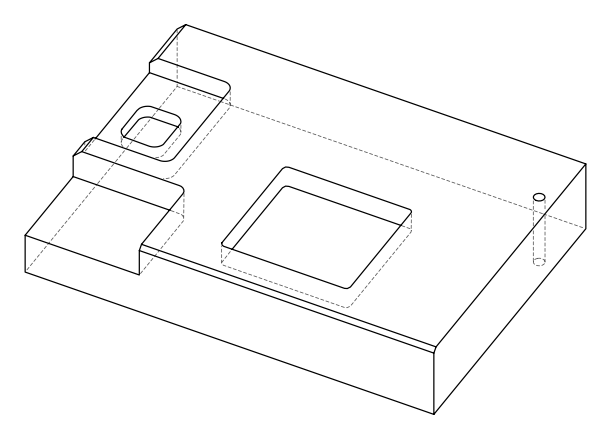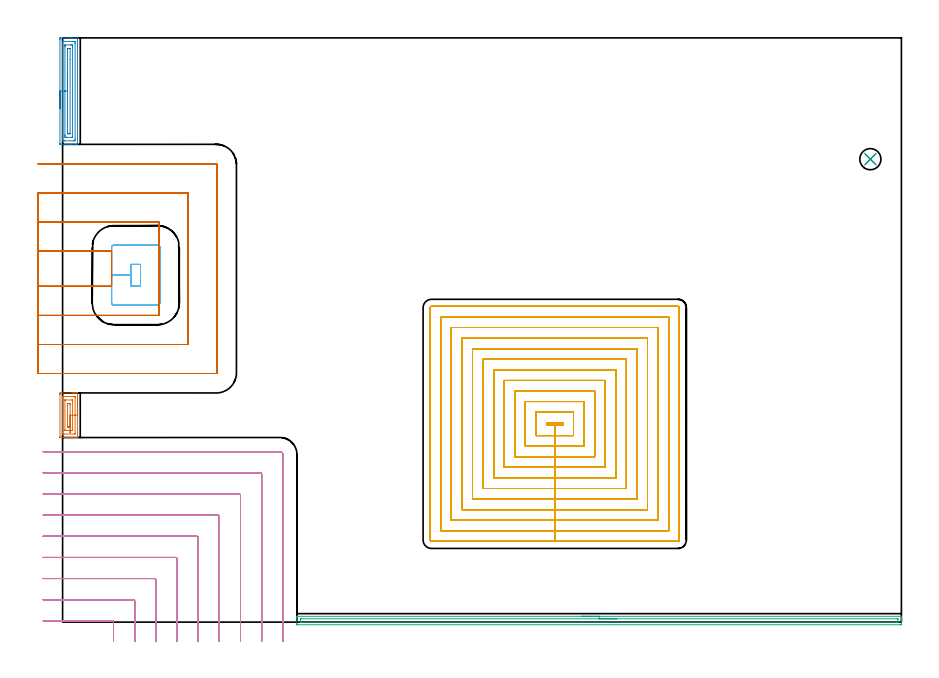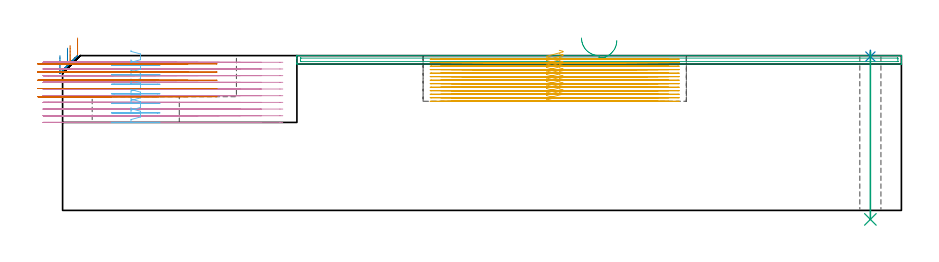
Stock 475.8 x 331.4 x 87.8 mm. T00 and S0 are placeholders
(PLAN: 9 operations, 5 tool changes, 146.6 min)
(1 AREA_MILL | FG_CHAMFER_SURFACE | UGT0205_001 | 1.03 min | 1855 mm3)
(2 AREA_MILL_1 | FG_CHAMFER_SURFACE_1 | UGT0205_001 | 2.15 min | 3312 mm3)
(3 AREA_MILL_2 | FG_CHAMFER_SURFACE_2 | UGT0205_001 | 5.66 min | 3984 mm3)
(4 MILL_CORNER_NOTCH_RECTANGULAR | CORNER_NOTCH_RECTANGULAR | NXT0201_012 | Follow Part, ap 4, ae 75% | 29.11 min | 526316 mm3)
(5 MILL_RECTANGULAR_POCKET | POCKET_RECTANGULAR_STRAIGHT | NXT0201_009 | Follow Part, ap 2, ae 75% | 91.78 min | 545994 mm3)
(6 MILL_RECTANGULAR_POCKET_1 | POCKET_RECTANGULAR_STRAIGHT_1 | UGT0201_105 | Follow Part, ap 5.5, ae 75% | 3.27 min | 100232 mm3)
(7 MILL_SLOT | SLOT_PARTIAL_RECTANGULAR | UGT0201_105 | Follow Part, ap 5.5, ae 75% | 13.22 min | 260480 mm3)
(8 SPOT_DRILL | STEP1HOLE | NXT0321_9005460120000 | 0.03 min | 18 mm3)
(9 DRILL_THROUGH_HOLE_INTO_CENTER | STEP1HOLE | UGT0301_515 | 0.38 min | 9861 mm3)
(TOOL UGT0205_001 | Chamfer Mill 20 x 3 x 45 deg. | D20 FL50 Z2)
(TOOL NXT0201_012 | ENDMILL 16mm [2P460-1600-NA 1630] | D16 FL38 Z6)
(TOOL NXT0201_009 | ENDMILL 8mm [2P460-0800-NA 1630] | D8 FL26 Z6)
(TOOL UGT0201_105 | End Mill 22 mm | D22 FL25 Z2)
(TOOL NXT0321_9005460120000 | NC Spot Drill, 142deg, 12mm, Carbide, Uncoated | D12 PA142 FL30 Z2)
(TOOL UGT0301_515 | Carbide Drill 12.0 mm | D12 PA118 FL101 Z2)
(OP 1 AREA_MILL)
G17 G21 G94 G90
T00 M6
G54
G17 G0 G90 X8.5 Y127.35 S1061 M3
G43 Z97.8 H0
G94 G1 Y127.312 Z96.928 F250.
Y127.198 Z96.063
Y127.009 Z95.212
Y126.747 Z94.38
Y126.413 Z93.574
Y126.01 Z92.8
Y125.542 Z92.064
Y125.01 Z91.372
Y124.421 Z90.729
Y123.778 Z90.139
Y123.086 Z89.608
Y122.35 Z89.14
Y121.576 Z88.737
Y120.77 Z88.403
Y119.938 Z88.141
Y119.086 Z87.952
Y118.222 Z87.838
Y117.35 Z87.8
Y104.853
X8.505 Y104.71 Z87.795
X8.463 Y104.707 Z87.754
X8.108 Y104.7 Z87.407
X7.683 Z86.982
X7.056 Z86.351
X5.853 Z85.15
X5.278 Z84.572
X-1.233 Y104.701 Z78.064
X-1.492 Y104.71 Z77.806
X-1.499 Y104.968 Z77.799
Y104.993
X-1.5 Y129.062 Z77.8
X-1.499 Y129.396 Z77.801
X-1.494 Y129.948 Z77.804
X-1.492 Y129.992 Z77.806
X-0.944 Y130. Z78.353
X5.278 Z84.572
X5.853 Z85.15
X6.167 Z85.463
X6.742 Z86.038
X7.056 Z86.351
X7.683 Z86.982
X8.108 Z87.407
X8.462 Y129.993 Z87.754
X8.497 Y129.99 Z87.788
X8.5 Y129.842 Z87.8
Y117.35
X7.086 Z86.386
X7.085 Y107.088 Z86.385
X7.084 Y107.06 Z86.384
X7.056 Y106.71 Z86.356
X6.552 Y106.701 Z85.852
X0.833 Y106.7 Z80.133
X0.33 Y106.701 Z79.63
X-0.056 Y106.71 Z79.244
X-0.084 Y107.088 Z79.216
X-0.085 Y107.118 Z79.215
Y127.612
X-0.084 Y127.641 Z79.216
X-0.056 Y127.99 Z79.244
X0.448 Y127.999 Z79.748
X6.167 Y128. Z85.467
X6.67 Y127.999 Z85.97
X7.056 Y127.99 Z86.356
X7.084 Y127.612 Z86.384
X7.085 Y127.582 Z86.385
X7.086 Y117.35 Z86.386
X5.671 Z84.971
Y108.873
X5.669 Y108.774 Z84.969
X5.667 Y108.726 Z84.967
X5.665 Y108.71 Z84.965
X5.622 Y108.707 Z84.922
X5.449 Y108.701 Z84.749
X1.722 Y108.7 Z81.022
X1.55 Y108.702 Z80.85
X1.435 Y108.705 Z80.735
X1.346 Y108.71 Z80.646
X1.335 Y108.724 Z80.635
X1.333 Y108.742 Z80.633
X1.331 Y108.873 Z80.631
X1.329 Y109.268 Z80.629
Y125.827
X1.33 Y125.926 Z80.63
X1.333 Y125.974 Z80.633
X1.335 Y125.99 Z80.635
X1.378 Y125.993 Z80.678
X1.551 Y125.999 Z80.851
X5.278 Z84.578
X5.45 Y125.998 Z84.75
X5.565 Y125.994 Z84.865
X5.654 Y125.99 Z84.954
X5.665 Y125.976 Z84.965
X5.667 Y125.958 Z84.967
X5.669 Y125.827 Z84.969
X5.671 Y125.432 Z84.971
Y117.35
X4.257 Z83.557
Y111.55
X4.255 Y110.792 Z83.555
X4.253 Y110.74 Z83.553
X4.251 Y110.718 Z83.551
X4.239 Y110.71 Z83.539
X4.135 Y110.706 Z83.435
X3.923 Y110.702 Z83.223
X3.5 Y110.7 Z82.8
X3.458 Z82.758
X3.06 Y110.702 Z82.36
X2.862 Y110.705 Z82.162
X2.763 Y110.71 Z82.063
X2.749 Y110.714 Z82.049
X2.747 Y110.729 Z82.047
X2.745 Y110.766 Z82.045
X2.743 Y111.418 Z82.043
Y111.55
Y123.15
X2.745 Y123.908 Z82.045
X2.747 Y123.96 Z82.047
X2.749 Y123.982 Z82.049
X2.761 Y123.99 Z82.061
X2.865 Y123.994 Z82.165
X3.077 Y123.998 Z82.377
X3.5 Y124. Z82.8
X3.542 Z82.842
X3.94 Y123.998 Z83.24
X4.138 Y123.995 Z83.438
X4.237 Y123.99 Z83.537
X4.251 Y123.986 Z83.551
X4.253 Y123.971 Z83.553
X4.255 Y123.934 Z83.555
X4.257 Y123.282 Z83.557
Y123.15
Y117.35
Y116.478 Z83.595
Y115.614 Z83.709
Y114.762 Z83.898
Y113.93 Z84.16
Y113.124 Z84.494
Y112.35 Z84.897
Y111.614 Z85.366
Y110.922 Z85.897
Y110.279 Z86.486
Y109.69 Z87.129
Y109.158 Z87.822
Y108.69 Z88.557
Y108.287 Z89.331
Y107.953 Z90.137
Y107.691 Z90.969
Y107.502 Z91.821
Y107.388 Z92.686
Y107.35 Z93.557
G0 Z97.8
M5
M2
(OP 2 AREA_MILL_1)
G17 G21 G94 G90
T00 M6
G54
G17 G0 G90 X-1.5 Y291.2 S1061 M3
G43 Z97.8 H0
Z87.8
G94 G1 Y291.238 Z86.928 F250.
Y291.352 Z86.064
Y291.541 Z85.212
Y291.803 Z84.38
Y292.137 Z83.574
Y292.54 Z82.8
Y293.008 Z82.064
Y293.54 Z81.372
Y294.129 Z80.729
Y294.772 Z80.14
Y295.464 Z79.608
Y296.2 Z79.14
Y296.974 Z78.737
Y297.78 Z78.403
Y298.612 Z78.141
Y299.464 Z77.952
Y300.328 Z77.838
Y301.2 Z77.8
Y330.551
X-1.498 Y330.884 Z77.802
X-1.491 Y331.393 Z77.805
X-1.46 Y331.398 Z77.836
X-0.056 Y331.4 Z79.24
X3.5 Z82.794
X4.242 Z83.54
X4.389 Z83.687
X8.317 Z87.615
X8.483 Y331.394 Z87.777
X8.496 Y331.391 Z87.79
X8.5 Y331.327 Z87.8
Y271.073
X8.496 Y271.009 Z87.79
X8.483 Y271.006 Z87.777
X8.317 Y271. Z87.615
X4.242 Z83.54
X3.5 Z82.794
X-1.183 Z78.113
X-1.317 Y271.001 Z77.979
X-1.491 Y271.01 Z77.805
X-1.499 Y271.183 Z77.799
X-1.5 Y271.516 Z77.8
Y301.2
X-0.086 Z79.214
Y328.225
X-0.084 Y329.112 Z79.216
X-0.083 Y329.139 Z79.217
X-0.056 Y329.39 Z79.244
X0.545 Y329.399 Z79.845
X5.877 Y329.4 Z85.177
X6.167 Y329.399 Z85.467
X6.769 Y329.397 Z86.069
X7.056 Y329.39 Z86.356
X7.083 Y329.112 Z86.383
X7.084 Y329.083 Z86.384
X7.086 Y328.225 Z86.386
Y274.174
X7.084 Y273.288 Z86.384
X7.083 Y273.261 Z86.383
X7.056 Y273.01 Z86.356
X6.454 Y273.001 Z85.754
X1.123 Y273. Z80.423
X0.833 Z80.133
X0.231 Y273.003 Z79.531
X-0.056 Y273.01 Z79.244
X-0.083 Y273.288 Z79.217
X-0.084 Y273.317 Z79.216
X-0.086 Y274.174 Z79.214
Y301.2
X1.328 Z80.628
X1.329 Y326.453 Z80.629
X1.33 Y326.844 Z80.63
X1.334 Y327.339 Z80.634
X1.335 Y327.379 Z80.635
X1.479 Y327.39 Z80.779
X1.601 Y327.398 Z80.901
X1.662 Y327.4 Z80.962
X1.722 Z81.022
X4.389 Z83.689
X5.22 Y327.397 Z84.52
X5.278 Y327.391 Z84.578
X5.665 Y327.339 Z84.965
X5.668 Y326.95 Z84.968
X5.671 Y326.453 Z84.971
Y326.061
Y275.947
X5.67 Y275.556 Z84.97
X5.666 Y275.061 Z84.966
X5.665 Y275.021 Z84.965
X5.52 Y275.01 Z84.82
X5.399 Y275.002 Z84.699
X5.338 Y275. Z84.638
X5.278 Z84.578
X2.611 Z81.911
X1.78 Y275.003 Z81.08
X1.722 Y275.009 Z81.022
X1.335 Y275.061 Z80.635
X1.332 Y275.45 Z80.632
X1.329 Y275.947 Z80.629
Y276.339
X1.328 Y301.2 Z80.628
X2.743 Z82.043
Y325.059
X2.744 Y325.247 Z82.044
X2.747 Y325.341 Z82.047
X2.749 Y325.381 Z82.049
X2.787 Y325.392 Z82.087
X3.5 Y325.399 Z82.8
X3.669 Z82.969
X4.233 Y325.39 Z83.533
X4.251 Y325.38 Z83.551
X4.254 Y325.348 Z83.554
X4.256 Y325.272 Z83.556
X4.257 Y319.053 Z83.557
Y277.341
X4.256 Y277.153 Z83.556
X4.254 Y277.059 Z83.554
X4.251 Y277.019 Z83.551
X4.213 Y277.008 Z83.513
X3.5 Y277.001 Z82.8
X3.331 Z82.631
X2.767 Y277.01 Z82.067
X2.749 Y277.02 Z82.049
X2.746 Y277.052 Z82.046
X2.744 Y277.128 Z82.044
X2.743 Y283.491 Z82.043
Y301.2
Y302.072 Z82.081
Y302.936 Z82.195
Y303.788 Z82.383
Y304.62 Z82.646
Y305.426 Z82.98
Y306.2 Z83.382
Y306.936 Z83.851
Y307.628 Z84.382
Y308.271 Z84.972
Y308.86 Z85.615
Y309.391 Z86.307
Y309.86 Z87.043
Y310.263 Z87.816
Y310.597 Z88.622
Y310.859 Z89.454
Y311.048 Z90.306
Y311.162 Z91.171
Y311.2 Z92.043
G0 Z97.8
M5
M2
(OP 3 AREA_MILL_2)
G17 G21 G94 G90
T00 M6
G54
G17 G0 G90 X294.35 Y3.3 S1061 M3
G43 Z97.8 H0
G94 G1 X294.388 Z96.928 F250.
X294.502 Z96.063
X294.691 Z95.212
X294.953 Z94.38
X295.287 Z93.574
X295.69 Z92.8
X296.158 Z92.064
X296.69 Z91.372
X297.279 Z90.729
X297.922 Z90.139
X298.614 Z89.608
X299.35 Z89.14
X300.124 Z88.737
X300.93 Z88.403
X301.762 Z88.141
X302.613 Z87.952
X303.478 Z87.838
X304.35 Z87.8
X475.615
X475.79 Y3.297 Z87.788
X475.793 Y3.233 Z87.725
X475.8 Y2.793 Z87.293
Y2.531 Z87.03
Y1.793 Z86.288
Y0.531 Z85.028
Y0.007 Z84.502
Y-0.624 Z83.872
X475.798 Y-0.886 Z83.61
X475.793 Y-1.491 Z83.005
X475.776 Y-1.493 Z83.003
X475.168 Y-1.5 Z83.
X133.532
X132.924 Y-1.493 Z83.003
X132.907 Y-1.491 Z83.005
X132.9 Y-0.886 Z83.61
Y1.793 Z86.288
Y2.531 Z87.03
Y2.793 Z87.293
X132.907 Y3.233 Z87.725
X132.91 Y3.297 Z87.788
X133.085 Y3.3 Z87.8
X304.35
Y1.886 Z86.386
X473.472 Y1.885 Z86.385
X473.658 Y1.882 Z86.382
X473.775 Y1.879 Z86.379
X473.79 Y1.851 Z86.351
X473.793 Y1.793 Z86.293
X473.799 Y1.374 Z85.874
Y0.007 Z84.507
X473.798 Y-0.046 Z84.454
X473.795 Y-0.071 Z84.429
X473.792 Y-0.078 Z84.422
X473.75 Y-0.081 Z84.419
X473.565 Y-0.085 Z84.415
X473.472 Y-0.086 Z84.414
X135.228 Y-0.085 Z84.415
X135.042 Y-0.082 Z84.418
X134.925 Y-0.079 Z84.421
X134.91 Y-0.051 Z84.449
X134.907 Y0.007 Z84.507
X134.901 Y0.426 Z84.926
Y1.793 Z86.293
X134.902 Y1.845 Z86.345
X134.905 Y1.871 Z86.371
X134.908 Y1.878 Z86.378
X134.95 Y1.88 Z86.38
X135.135 Y1.885 Z86.385
X135.228 Y1.886 Z86.386
X304.35
X305.222 Z86.424
X306.086 Z86.538
X306.938 Z86.726
X307.77 Z86.989
X308.576 Z87.323
X309.35 Z87.725
X310.086 Z88.194
X310.778 Z88.725
X311.421 Z89.315
X312.01 Z89.958
X312.541 Z90.65
X313.01 Z91.386
X313.413 Z92.159
X313.747 Z92.965
X314.009 Z93.797
X314.198 Z94.649
X314.312 Z95.514
X314.35 Z96.386
G0 Z97.8
M5
M2
(OP 4 MILL_CORNER_NOTCH_RECTANGULAR)
G17 G21 G94 G90
T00 M6
G54
G17 G0 G90 X28.9 Y-11. S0 M3
G43 Z97.8 H1
Z84.01
G94 G1 Y-8. F250.
Y-0.093 F500.
G3 X28.107 Y0.7 R0.8
G1 X-8.
X-11. F250.
G0 Z97.8
X40.9 Y-11.
Z84.01
G1 Y-8.
Y11.907 F500.
G3 X40.107 Y12.7 R0.8
G1 X-8.
X-11. F250.
G0 Z97.8
X52.9 Y-11.
Z84.01
G1 Y-8.
Y23.906 F500.
G3 X52.106 Y24.7 R0.8
G1 X-8.
X-11. F250.
G0 Z97.8
X64.9 Y-11.
Z84.01
G1 Y-8.
Y35.906 F500.
G3 X64.106 Y36.7 R0.8
G1 X-8.
X-11. F250.
G0 Z97.8
X76.9 Y-11.
Z84.01
G1 Y-8.
Y47.906 F500.
G3 X76.106 Y48.7 R0.8
G1 X-8.
X-11. F250.
G0 Z97.8
X88.9 Y-11.
Z84.01
G1 Y-8.
Y59.905 F500.
G3 X88.105 Y60.7 R0.8
G1 X-8.
X-11. F250.
G0 Z97.8
X100.9 Y-11.
Z84.01
G1 Y-8.
Y71.905 F500.
G3 X100.105 Y72.7 R0.8
G1 X-8.
X-11. F250.
G0 Z97.8
X112.9 Y-11.
Z84.01
G1 Y-8.
Y83.905 F500.
G3 X112.105 Y84.7 R0.8
G1 X-8.
X-11. F250.
G0 Z97.8
X124.9 Y-11.
Z84.01
G1 Y-8.
Y95.1 F500.
G3 X123.3 Y96.7 R1.6
G1 X-8.
X-11. F250.
G0 Z97.8
X28.9 Y-11.
Z80.22
G1 Y-8.
Y-0.093 F500.
G3 X28.107 Y0.7 R0.8
G1 X-8.
X-11. F250.
G0 Z97.8
X40.9 Y-11.
Z80.22
G1 Y-8.
Y11.907 F500.
G3 X40.107 Y12.7 R0.8
G1 X-8.
X-11. F250.
G0 Z97.8
X52.9 Y-11.
Z80.22
G1 Y-8.
Y23.906 F500.
G3 X52.106 Y24.7 R0.8
G1 X-8.
X-11. F250.
G0 Z97.8
X64.9 Y-11.
Z80.22
G1 Y-8.
Y35.906 F500.
G3 X64.106 Y36.7 R0.8
G1 X-8.
X-11. F250.
G0 Z97.8
X76.9 Y-11.
Z80.22
G1 Y-8.
Y47.906 F500.
G3 X76.106 Y48.7 R0.8
G1 X-8.
X-11. F250.
G0 Z97.8
X88.9 Y-11.
Z80.22
G1 Y-8.
Y59.905 F500.
G3 X88.105 Y60.7 R0.8
G1 X-8.
X-11. F250.
G0 Z97.8
X100.9 Y-11.
Z80.22
G1 Y-8.
Y71.905 F500.
G3 X100.105 Y72.7 R0.8
G1 X-8.
X-11. F250.
G0 Z97.8
X112.9 Y-11.
Z80.22
G1 Y-8.
Y83.905 F500.
G3 X112.105 Y84.7 R0.8
G1 X-8.
X-11. F250.
G0 Z97.8
X124.9 Y-11.
Z80.22
G1 Y-8.
Y95.1 F500.
G3 X123.3 Y96.7 R1.6
G1 X-8.
X-11. F250.
G0 Z97.8
X28.9 Y-11.
Z76.43
G1 Y-8.
Y-0.093 F500.
G3 X28.107 Y0.7 R0.8
G1 X-8.
X-11. F250.
G0 Z97.8
X40.9 Y-11.
Z76.43
G1 Y-8.
Y11.907 F500.
G3 X40.107 Y12.7 R0.8
G1 X-8.
X-11. F250.
G0 Z97.8
X52.9 Y-11.
Z76.43
G1 Y-8.
Y23.906 F500.
G3 X52.106 Y24.7 R0.8
G1 X-8.
X-11. F250.
G0 Z97.8
X64.9 Y-11.
Z76.43
G1 Y-8.
Y35.906 F500.
G3 X64.106 Y36.7 R0.8
G1 X-8.
X-11. F250.
G0 Z97.8
X76.9 Y-11.
Z76.43
G1 Y-8.
Y47.906 F500.
G3 X76.106 Y48.7 R0.8
G1 X-8.
X-11. F250.
G0 Z97.8
X88.9 Y-11.
Z76.43
G1 Y-8.
Y59.905 F500.
G3 X88.105 Y60.7 R0.8
G1 X-8.
X-11. F250.
G0 Z97.8
X100.9 Y-11.
Z76.43
G1 Y-8.
Y71.905 F500.
G3 X100.105 Y72.7 R0.8
G1 X-8.
X-11. F250.
G0 Z97.8
X112.9 Y-11.
Z76.43
G1 Y-8.
Y83.905 F500.
G3 X112.105 Y84.7 R0.8
G1 X-8.
X-11. F250.
G0 Z97.8
X124.9 Y-11.
Z76.43
G1 Y-8.
Y95.1 F500.
G3 X123.3 Y96.7 R1.6
G1 X-8.
X-11. F250.
G0 Z97.8
X28.9 Y-11.
Z72.64
G1 Y-8.
Y-0.093 F500.
G3 X28.107 Y0.7 R0.8
G1 X-8.
X-11. F250.
G0 Z97.8
X40.9 Y-11.
Z72.64
G1 Y-8.
Y11.907 F500.
G3 X40.107 Y12.7 R0.8
G1 X-8.
X-11. F250.
G0 Z97.8
X52.9 Y-11.
Z72.64
G1 Y-8.
Y23.906 F500.
G3 X52.106 Y24.7 R0.8
G1 X-8.
X-11. F250.
G0 Z97.8
X64.9 Y-11.
Z72.64
G1 Y-8.
Y35.906 F500.
G3 X64.106 Y36.7 R0.8
G1 X-8.
X-11. F250.
G0 Z97.8
X76.9 Y-11.
Z72.64
G1 Y-8.
Y47.906 F500.
G3 X76.106 Y48.7 R0.8
G1 X-8.
X-11. F250.
G0 Z97.8
X88.9 Y-11.
Z72.64
G1 Y-8.
Y59.905 F500.
G3 X88.105 Y60.7 R0.8
G1 X-8.
X-11. F250.
G0 Z97.8
X100.9 Y-11.
Z72.64
G1 Y-8.
Y71.905 F500.
G3 X100.105 Y72.7 R0.8
G1 X-8.
X-11. F250.
G0 Z97.8
X112.9 Y-11.
Z72.64
G1 Y-8.
Y83.905 F500.
G3 X112.105 Y84.7 R0.8
G1 X-8.
X-11. F250.
G0 Z97.8
X124.9 Y-11.
Z72.64
G1 Y-8.
Y95.1 F500.
G3 X123.3 Y96.7 R1.6
G1 X-8.
X-11. F250.
G0 Z97.8
X28.9 Y-11.
Z68.85
G1 Y-8.
Y-0.093 F500.
G3 X28.107 Y0.7 R0.8
G1 X-8.
X-11. F250.
G0 Z97.8
X40.9 Y-11.
Z68.85
G1 Y-8.
Y11.907 F500.
G3 X40.107 Y12.7 R0.8
G1 X-8.
X-11. F250.
G0 Z97.8
X52.9 Y-11.
Z68.85
G1 Y-8.
Y23.906 F500.
G3 X52.106 Y24.7 R0.8
G1 X-8.
X-11. F250.
G0 Z97.8
X64.9 Y-11.
Z68.85
G1 Y-8.
Y35.906 F500.
G3 X64.106 Y36.7 R0.8
G1 X-8.
X-11. F250.
G0 Z97.8
X76.9 Y-11.
Z68.85
G1 Y-8.
Y47.906 F500.
G3 X76.106 Y48.7 R0.8
G1 X-8.
X-11. F250.
G0 Z97.8
X88.9 Y-11.
Z68.85
G1 Y-8.
Y59.905 F500.
G3 X88.105 Y60.7 R0.8
G1 X-8.
X-11. F250.
G0 Z97.8
X100.9 Y-11.
Z68.85
G1 Y-8.
Y71.905 F500.
G3 X100.105 Y72.7 R0.8
G1 X-8.
X-11. F250.
G0 Z97.8
X112.9 Y-11.
Z68.85
G1 Y-8.
Y83.905 F500.
G3 X112.105 Y84.7 R0.8
G1 X-8.
X-11. F250.
G0 Z97.8
X124.9 Y-11.
Z68.85
G1 Y-8.
Y95.1 F500.
G3 X123.3 Y96.7 R1.6
G1 X-8.
X-11. F250.
G0 Z97.8
X28.9 Y-11.
Z65.06
G1 Y-8.
Y-0.093 F500.
G3 X28.107 Y0.7 R0.8
G1 X-8.
X-11. F250.
G0 Z97.8
X40.9 Y-11.
Z65.06
G1 Y-8.
Y11.907 F500.
G3 X40.107 Y12.7 R0.8
G1 X-8.
X-11. F250.
G0 Z97.8
X52.9 Y-11.
Z65.06
G1 Y-8.
Y23.906 F500.
G3 X52.106 Y24.7 R0.8
G1 X-8.
X-11. F250.
G0 Z97.8
X64.9 Y-11.
Z65.06
G1 Y-8.
Y35.906 F500.
G3 X64.106 Y36.7 R0.8
G1 X-8.
X-11. F250.
G0 Z97.8
X76.9 Y-11.
Z65.06
G1 Y-8.
Y47.906 F500.
G3 X76.106 Y48.7 R0.8
G1 X-8.
X-11. F250.
G0 Z97.8
X88.9 Y-11.
Z65.06
G1 Y-8.
Y59.905 F500.
G3 X88.105 Y60.7 R0.8
G1 X-8.
X-11. F250.
G0 Z97.8
X100.9 Y-11.
Z65.06
G1 Y-8.
Y71.905 F500.
G3 X100.105 Y72.7 R0.8
G1 X-8.
X-11. F250.
G0 Z97.8
X112.9 Y-11.
Z65.06
G1 Y-8.
Y83.905 F500.
G3 X112.105 Y84.7 R0.8
G1 X-8.
X-11. F250.
G0 Z97.8
X124.9 Y-11.
Z65.06
G1 Y-8.
Y95.1 F500.
G3 X123.3 Y96.7 R1.6
G1 X-8.
X-11. F250.
G0 Z97.8
X28.9 Y-11.
Z61.27
G1 Y-8.
Y-0.093 F500.
G3 X28.107 Y0.7 R0.8
G1 X-8.
X-11. F250.
G0 Z97.8
X40.9 Y-11.
Z61.27
G1 Y-8.
Y11.907 F500.
G3 X40.107 Y12.7 R0.8
G1 X-8.
X-11. F250.
G0 Z97.8
X52.9 Y-11.
Z61.27
G1 Y-8.
Y23.906 F500.
G3 X52.106 Y24.7 R0.8
G1 X-8.
X-11. F250.
G0 Z97.8
X64.9 Y-11.
Z61.27
G1 Y-8.
Y35.906 F500.
G3 X64.106 Y36.7 R0.8
G1 X-8.
X-11. F250.
G0 Z97.8
X76.9 Y-11.
Z61.27
G1 Y-8.
Y47.906 F500.
G3 X76.106 Y48.7 R0.8
G1 X-8.
X-11. F250.
G0 Z97.8
X88.9 Y-11.
Z61.27
G1 Y-8.
Y59.905 F500.
G3 X88.105 Y60.7 R0.8
G1 X-8.
X-11. F250.
G0 Z97.8
X100.9 Y-11.
Z61.27
G1 Y-8.
Y71.905 F500.
G3 X100.105 Y72.7 R0.8
G1 X-8.
X-11. F250.
G0 Z97.8
X112.9 Y-11.
Z61.27
G1 Y-8.
Y83.905 F500.
G3 X112.105 Y84.7 R0.8
G1 X-8.
X-11. F250.
G0 Z97.8
X124.9 Y-11.
Z61.27
G1 Y-8.
Y95.1 F500.
G3 X123.3 Y96.7 R1.6
G1 X-8.
X-11. F250.
G0 Z97.8
X28.9 Y-11.
Z57.48
G1 Y-8.
Y-0.093 F500.
G3 X28.107 Y0.7 R0.8
G1 X-8.
X-11. F250.
G0 Z97.8
X40.9 Y-11.
Z57.48
G1 Y-8.
Y11.907 F500.
G3 X40.107 Y12.7 R0.8
G1 X-8.
X-11. F250.
G0 Z97.8
X52.9 Y-11.
Z57.48
G1 Y-8.
Y23.906 F500.
G3 X52.106 Y24.7 R0.8
G1 X-8.
X-11. F250.
G0 Z97.8
X64.9 Y-11.
Z57.48
G1 Y-8.
Y35.906 F500.
G3 X64.106 Y36.7 R0.8
G1 X-8.
X-11. F250.
G0 Z97.8
X76.9 Y-11.
Z57.48
G1 Y-8.
Y47.906 F500.
G3 X76.106 Y48.7 R0.8
G1 X-8.
X-11. F250.
G0 Z97.8
X88.9 Y-11.
Z57.48
G1 Y-8.
Y59.905 F500.
G3 X88.105 Y60.7 R0.8
G1 X-8.
X-11. F250.
G0 Z97.8
X100.9 Y-11.
Z57.48
G1 Y-8.
Y71.905 F500.
G3 X100.105 Y72.7 R0.8
G1 X-8.
X-11. F250.
G0 Z97.8
X112.9 Y-11.
Z57.48
G1 Y-8.
Y83.905 F500.
G3 X112.105 Y84.7 R0.8
G1 X-8.
X-11. F250.
G0 Z97.8
X124.9 Y-11.
Z57.48
G1 Y-8.
Y95.1 F500.
G3 X123.3 Y96.7 R1.6
G1 X-8.
X-11. F250.
G0 Z97.8
X28.9 Y-11.
Z53.69
G1 Y-8.
Y-0.093 F500.
G3 X28.107 Y0.7 R0.8
G1 X-8.
X-11. F250.
G0 Z97.8
X40.9 Y-11.
Z53.69
G1 Y-8.
Y11.907 F500.
G3 X40.107 Y12.7 R0.8
G1 X-8.
X-11. F250.
G0 Z97.8
X52.9 Y-11.
Z53.69
G1 Y-8.
Y23.906 F500.
G3 X52.106 Y24.7 R0.8
G1 X-8.
X-11. F250.
G0 Z97.8
X64.9 Y-11.
Z53.69
G1 Y-8.
Y35.906 F500.
G3 X64.106 Y36.7 R0.8
G1 X-8.
X-11. F250.
G0 Z97.8
X76.9 Y-11.
Z53.69
G1 Y-8.
Y47.906 F500.
G3 X76.106 Y48.7 R0.8
G1 X-8.
X-11. F250.
G0 Z97.8
X88.9 Y-11.
Z53.69
G1 Y-8.
Y59.905 F500.
G3 X88.105 Y60.7 R0.8
G1 X-8.
X-11. F250.
G0 Z97.8
X100.9 Y-11.
Z53.69
G1 Y-8.
Y71.905 F500.
G3 X100.105 Y72.7 R0.8
G1 X-8.
X-11. F250.
G0 Z97.8
X112.9 Y-11.
Z53.69
G1 Y-8.
Y83.905 F500.
G3 X112.105 Y84.7 R0.8
G1 X-8.
X-11. F250.
G0 Z97.8
X124.9 Y-11.
Z53.69
G1 Y-8.
Y95.1 F500.
G3 X123.3 Y96.7 R1.6
G1 X-8.
X-11. F250.
G0 Z97.8
X28.9 Y-11.
Z49.9
G1 Y-8.
Y-0.093 F500.
G3 X28.107 Y0.7 R0.8
G1 X-8.
X-11. F250.
G0 Z97.8
X40.9 Y-11.
Z49.9
G1 Y-8.
Y11.907 F500.
G3 X40.107 Y12.7 R0.8
G1 X-8.
X-11. F250.
G0 Z97.8
X52.9 Y-11.
Z49.9
G1 Y-8.
Y23.906 F500.
G3 X52.106 Y24.7 R0.8
G1 X-8.
X-11. F250.
G0 Z97.8
X64.9 Y-11.
Z49.9
G1 Y-8.
Y35.906 F500.
G3 X64.106 Y36.7 R0.8
G1 X-8.
X-11. F250.
G0 Z97.8
X76.9 Y-11.
Z49.9
G1 Y-8.
Y47.906 F500.
G3 X76.106 Y48.7 R0.8
G1 X-8.
X-11. F250.
G0 Z97.8
X88.9 Y-11.
Z49.9
G1 Y-8.
Y59.905 F500.
G3 X88.105 Y60.7 R0.8
G1 X-8.
X-11. F250.
G0 Z97.8
X100.9 Y-11.
Z49.9
G1 Y-8.
Y71.905 F500.
G3 X100.105 Y72.7 R0.8
G1 X-8.
X-11. F250.
G0 Z97.8
X112.9 Y-11.
Z49.9
G1 Y-8.
Y83.905 F500.
G3 X112.105 Y84.7 R0.8
G1 X-8.
X-11. F250.
G0 Z97.8
X124.9 Y-11.
Z49.9
G1 Y-8.
Y95.1 F500.
G3 X123.3 Y96.7 R1.6
G1 X-8.
X-11. F250.
G0 Z97.8
M5
M2
(OP 5 MILL_RECTANGULAR_POCKET)
G17 G21 G94 G90
T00 M6
G54
G17 G0 G90 X281.718 Y111.8 S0 M3
G43 Z97.8 H1
Z90.8
G94 G1 X283.8 Z90.242 F250.
Y113.1 Z89.894
X274.5 Z87.402
Y111.8 Z87.054
X279.15 Z85.808
X283.8 F500.
Y113.1
X274.5
Y111.8
X279.15
Y105.8
X289.8
Y119.1
X268.5
Y105.8
X279.15
Y99.8
X295.8
Y125.1
X262.5
Y99.8
X279.15
Y93.8
X301.8
Y131.1
X256.5
Y93.8
X279.15
Y87.8
X307.8
Y137.1
X250.5
Y87.8
X279.15
Y81.8
X313.8
Y143.1
X244.5
Y81.8
X279.15
Y75.8
X319.8
Y149.1
X238.5
Y75.8
X279.15
Y69.8
X325.8
Y155.1
X232.5
Y69.8
X279.15
Y63.8
X331.8
Y161.1
X226.5
Y63.8
X279.15
Y57.8
X337.8
Y167.1
X220.5
Y57.8
X279.15
Y51.8
X343.8
Y173.1
X214.5
Y51.8
X279.15
Y45.8
X349.1
G3 X349.8 Y46.5 R0.7
G1 Y178.4
G3 X349.1 Y179.1 R0.7
G1 X209.2
G3 X208.5 Y178.4 R0.7
G1 Y46.5
G3 X209.2 Y45.8 R0.7
G1 X279.15
X280.15
G0 X281.718 Y111.8 Z88.808
G1 X283.8 Z88.25 F250.
Y113.1 Z87.902
X274.5 Z85.41
Y111.8 Z85.061
X279.15 Z83.815
X283.8 F500.
Y113.1
X274.5
Y111.8
X279.15
Y105.8
X289.8
Y119.1
X268.5
Y105.8
X279.15
Y99.8
X295.8
Y125.1
X262.5
Y99.8
X279.15
Y93.8
X301.8
Y131.1
X256.5
Y93.8
X279.15
Y87.8
X307.8
Y137.1
X250.5
Y87.8
X279.15
Y81.8
X313.8
Y143.1
X244.5
Y81.8
X279.15
Y75.8
X319.8
Y149.1
X238.5
Y75.8
X279.15
Y69.8
X325.8
Y155.1
X232.5
Y69.8
X279.15
Y63.8
X331.8
Y161.1
X226.5
Y63.8
X279.15
Y57.8
X337.8
Y167.1
X220.5
Y57.8
X279.15
Y51.8
X343.8
Y173.1
X214.5
Y51.8
X279.15
Y45.8
X349.1
G3 X349.8 Y46.5 R0.7
G1 Y178.4
G3 X349.1 Y179.1 R0.7
G1 X209.2
G3 X208.5 Y178.4 R0.7
G1 Y46.5
G3 X209.2 Y45.8 R0.7
G1 X279.15
X280.15
G0 X281.718 Y111.8 Z86.815
G1 X283.8 Z86.258 F250.
Y113.1 Z85.909
X274.5 Z83.417
Y111.8 Z83.069
X279.15 Z81.823
X283.8 F500.
Y113.1
X274.5
Y111.8
X279.15
Y105.8
X289.8
Y119.1
X268.5
Y105.8
X279.15
Y99.8
X295.8
Y125.1
X262.5
Y99.8
X279.15
Y93.8
X301.8
Y131.1
X256.5
Y93.8
X279.15
Y87.8
X307.8
Y137.1
X250.5
Y87.8
X279.15
Y81.8
X313.8
Y143.1
X244.5
Y81.8
X279.15
Y75.8
X319.8
Y149.1
X238.5
Y75.8
X279.15
Y69.8
X325.8
Y155.1
X232.5
Y69.8
X279.15
Y63.8
X331.8
Y161.1
X226.5
Y63.8
X279.15
Y57.8
X337.8
Y167.1
X220.5
Y57.8
X279.15
Y51.8
X343.8
Y173.1
X214.5
Y51.8
X279.15
Y45.8
X349.1
G3 X349.8 Y46.5 R0.7
G1 Y178.4
G3 X349.1 Y179.1 R0.7
G1 X209.2
G3 X208.5 Y178.4 R0.7
G1 Y46.5
G3 X209.2 Y45.8 R0.7
G1 X279.15
X280.15
G0 X281.718 Y111.8 Z84.823
G1 X283.8 Z84.265 F250.
Y113.1 Z83.917
X274.5 Z81.425
Y111.8 Z81.077
X279.15 Z79.831
X283.8 F500.
Y113.1
X274.5
Y111.8
X279.15
Y105.8
X289.8
Y119.1
X268.5
Y105.8
X279.15
Y99.8
X295.8
Y125.1
X262.5
Y99.8
X279.15
Y93.8
X301.8
Y131.1
X256.5
Y93.8
X279.15
Y87.8
X307.8
Y137.1
X250.5
Y87.8
X279.15
Y81.8
X313.8
Y143.1
X244.5
Y81.8
X279.15
Y75.8
X319.8
Y149.1
X238.5
Y75.8
X279.15
Y69.8
X325.8
Y155.1
X232.5
Y69.8
X279.15
Y63.8
X331.8
Y161.1
X226.5
Y63.8
X279.15
Y57.8
X337.8
Y167.1
X220.5
Y57.8
X279.15
Y51.8
X343.8
Y173.1
X214.5
Y51.8
X279.15
Y45.8
X349.1
G3 X349.8 Y46.5 R0.7
G1 Y178.4
G3 X349.1 Y179.1 R0.7
G1 X209.2
G3 X208.5 Y178.4 R0.7
G1 Y46.5
G3 X209.2 Y45.8 R0.7
G1 X279.15
X280.15
G0 X281.718 Y111.8 Z82.831
G1 X283.8 Z82.273 F250.
Y113.1 Z81.925
X274.5 Z79.433
Y111.8 Z79.084
X279.15 Z77.838
X283.8 F500.
Y113.1
X274.5
Y111.8
X279.15
Y105.8
X289.8
Y119.1
X268.5
Y105.8
X279.15
Y99.8
X295.8
Y125.1
X262.5
Y99.8
X279.15
Y93.8
X301.8
Y131.1
X256.5
Y93.8
X279.15
Y87.8
X307.8
Y137.1
X250.5
Y87.8
X279.15
Y81.8
X313.8
Y143.1
X244.5
Y81.8
X279.15
Y75.8
X319.8
Y149.1
X238.5
Y75.8
X279.15
Y69.8
X325.8
Y155.1
X232.5
Y69.8
X279.15
Y63.8
X331.8
Y161.1
X226.5
Y63.8
X279.15
Y57.8
X337.8
Y167.1
X220.5
Y57.8
X279.15
Y51.8
X343.8
Y173.1
X214.5
Y51.8
X279.15
Y45.8
X349.1
G3 X349.8 Y46.5 R0.7
G1 Y178.4
G3 X349.1 Y179.1 R0.7
G1 X209.2
G3 X208.5 Y178.4 R0.7
G1 Y46.5
G3 X209.2 Y45.8 R0.7
G1 X279.15
X280.15
G0 X281.718 Y111.8 Z80.838
G1 X283.8 Z80.281 F250.
Y113.1 Z79.932
X274.5 Z77.44
Y111.8 Z77.092
X279.15 Z75.846
X283.8 F500.
Y113.1
X274.5
Y111.8
X279.15
Y105.8
X289.8
Y119.1
X268.5
Y105.8
X279.15
Y99.8
X295.8
Y125.1
X262.5
Y99.8
X279.15
Y93.8
X301.8
Y131.1
X256.5
Y93.8
X279.15
Y87.8
X307.8
Y137.1
X250.5
Y87.8
X279.15
Y81.8
X313.8
Y143.1
X244.5
Y81.8
X279.15
Y75.8
X319.8
Y149.1
X238.5
Y75.8
X279.15
Y69.8
X325.8
Y155.1
X232.5
Y69.8
X279.15
Y63.8
X331.8
Y161.1
X226.5
Y63.8
X279.15
Y57.8
X337.8
Y167.1
X220.5
Y57.8
X279.15
Y51.8
X343.8
Y173.1
X214.5
Y51.8
X279.15
Y45.8
X349.1
G3 X349.8 Y46.5 R0.7
G1 Y178.4
G3 X349.1 Y179.1 R0.7
G1 X209.2
G3 X208.5 Y178.4 R0.7
G1 Y46.5
G3 X209.2 Y45.8 R0.7
G1 X279.15
X280.15
G0 X281.718 Y111.8 Z78.846
G1 X283.8 Z78.288 F250.
Y113.1 Z77.94
X274.5 Z75.448
Y111.8 Z75.1
X279.15 Z73.854
X283.8 F500.
Y113.1
X274.5
Y111.8
X279.15
Y105.8
X289.8
Y119.1
X268.5
Y105.8
X279.15
Y99.8
X295.8
Y125.1
X262.5
Y99.8
X279.15
Y93.8
X301.8
Y131.1
X256.5
Y93.8
X279.15
Y87.8
X307.8
Y137.1
X250.5
Y87.8
X279.15
Y81.8
X313.8
Y143.1
X244.5
Y81.8
X279.15
Y75.8
X319.8
Y149.1
X238.5
Y75.8
X279.15
Y69.8
X325.8
Y155.1
X232.5
Y69.8
X279.15
Y63.8
X331.8
Y161.1
X226.5
Y63.8
X279.15
Y57.8
X337.8
Y167.1
X220.5
Y57.8
X279.15
Y51.8
X343.8
Y173.1
X214.5
Y51.8
X279.15
Y45.8
X349.1
G3 X349.8 Y46.5 R0.7
G1 Y178.4
G3 X349.1 Y179.1 R0.7
G1 X209.2
G3 X208.5 Y178.4 R0.7
G1 Y46.5
G3 X209.2 Y45.8 R0.7
G1 X279.15
X280.15
G0 X281.718 Y111.8 Z76.854
G1 X283.8 Z76.296 F250.
Y113.1 Z75.948
X274.5 Z73.456
Y111.8 Z73.107
X279.15 Z71.862
X283.8 F500.
Y113.1
X274.5
Y111.8
X279.15
Y105.8
X289.8
Y119.1
X268.5
Y105.8
X279.15
Y99.8
X295.8
Y125.1
X262.5
Y99.8
X279.15
Y93.8
X301.8
Y131.1
X256.5
Y93.8
X279.15
Y87.8
X307.8
Y137.1
X250.5
Y87.8
X279.15
Y81.8
X313.8
Y143.1
X244.5
Y81.8
X279.15
Y75.8
X319.8
Y149.1
X238.5
Y75.8
X279.15
Y69.8
X325.8
Y155.1
X232.5
Y69.8
X279.15
Y63.8
X331.8
Y161.1
X226.5
Y63.8
X279.15
Y57.8
X337.8
Y167.1
X220.5
Y57.8
X279.15
Y51.8
X343.8
Y173.1
X214.5
Y51.8
X279.15
Y45.8
X349.1
G3 X349.8 Y46.5 R0.7
G1 Y178.4
G3 X349.1 Y179.1 R0.7
G1 X209.2
G3 X208.5 Y178.4 R0.7
G1 Y46.5
G3 X209.2 Y45.8 R0.7
G1 X279.15
X280.15
G0 X281.718 Y111.8 Z74.862
G1 X283.8 Z74.304 F250.
Y113.1 Z73.955
X274.5 Z71.464
Y111.8 Z71.115
X279.15 Z69.869
X283.8 F500.
Y113.1
X274.5
Y111.8
X279.15
Y105.8
X289.8
Y119.1
X268.5
Y105.8
X279.15
Y99.8
X295.8
Y125.1
X262.5
Y99.8
X279.15
Y93.8
X301.8
Y131.1
X256.5
Y93.8
X279.15
Y87.8
X307.8
Y137.1
X250.5
Y87.8
X279.15
Y81.8
X313.8
Y143.1
X244.5
Y81.8
X279.15
Y75.8
X319.8
Y149.1
X238.5
Y75.8
X279.15
Y69.8
X325.8
Y155.1
X232.5
Y69.8
X279.15
Y63.8
X331.8
Y161.1
X226.5
Y63.8
X279.15
Y57.8
X337.8
Y167.1
X220.5
Y57.8
X279.15
Y51.8
X343.8
Y173.1
X214.5
Y51.8
X279.15
Y45.8
X349.1
G3 X349.8 Y46.5 R0.7
G1 Y178.4
G3 X349.1 Y179.1 R0.7
G1 X209.2
G3 X208.5 Y178.4 R0.7
G1 Y46.5
G3 X209.2 Y45.8 R0.7
G1 X279.15
X280.15
G0 X281.718 Y111.8 Z72.869
G1 X283.8 Z72.311 F250.
Y113.1 Z71.963
X274.5 Z69.471
Y111.8 Z69.123
X279.15 Z67.877
X283.8 F500.
Y113.1
X274.5
Y111.8
X279.15
Y105.8
X289.8
Y119.1
X268.5
Y105.8
X279.15
Y99.8
X295.8
Y125.1
X262.5
Y99.8
X279.15
Y93.8
X301.8
Y131.1
X256.5
Y93.8
X279.15
Y87.8
X307.8
Y137.1
X250.5
Y87.8
X279.15
Y81.8
X313.8
Y143.1
X244.5
Y81.8
X279.15
Y75.8
X319.8
Y149.1
X238.5
Y75.8
X279.15
Y69.8
X325.8
Y155.1
X232.5
Y69.8
X279.15
Y63.8
X331.8
Y161.1
X226.5
Y63.8
X279.15
Y57.8
X337.8
Y167.1
X220.5
Y57.8
X279.15
Y51.8
X343.8
Y173.1
X214.5
Y51.8
X279.15
Y45.8
X349.1
G3 X349.8 Y46.5 R0.7
G1 Y178.4
G3 X349.1 Y179.1 R0.7
G1 X209.2
G3 X208.5 Y178.4 R0.7
G1 Y46.5
G3 X209.2 Y45.8 R0.7
G1 X279.15
X280.15
G0 X281.718 Y111.8 Z70.877
G1 X283.8 Z70.319 F250.
Y113.1 Z69.971
X274.5 Z67.479
Y111.8 Z67.131
X279.15 Z65.885
X283.8 F500.
Y113.1
X274.5
Y111.8
X279.15
Y105.8
X289.8
Y119.1
X268.5
Y105.8
X279.15
Y99.8
X295.8
Y125.1
X262.5
Y99.8
X279.15
Y93.8
X301.8
Y131.1
X256.5
Y93.8
X279.15
Y87.8
X307.8
Y137.1
X250.5
Y87.8
X279.15
Y81.8
X313.8
Y143.1
X244.5
Y81.8
X279.15
Y75.8
X319.8
Y149.1
X238.5
Y75.8
X279.15
Y69.8
X325.8
Y155.1
X232.5
Y69.8
X279.15
Y63.8
X331.8
Y161.1
X226.5
Y63.8
X279.15
Y57.8
X337.8
Y167.1
X220.5
Y57.8
X279.15
Y51.8
X343.8
Y173.1
X214.5
Y51.8
X279.15
Y45.8
X349.1
G3 X349.8 Y46.5 R0.7
G1 Y178.4
G3 X349.1 Y179.1 R0.7
G1 X209.2
G3 X208.5 Y178.4 R0.7
G1 Y46.5
G3 X209.2 Y45.8 R0.7
G1 X279.15
X280.15
G0 X281.718 Y111.8 Z68.885
G1 X283.8 Z68.327 F250.
Y113.1 Z67.979
X274.5 Z65.487
Y111.8 Z65.138
X279.15 Z63.892
X283.8 F500.
Y113.1
X274.5
Y111.8
X279.15
Y105.8
X289.8
Y119.1
X268.5
Y105.8
X279.15
Y99.8
X295.8
Y125.1
X262.5
Y99.8
X279.15
Y93.8
X301.8
Y131.1
X256.5
Y93.8
X279.15
Y87.8
X307.8
Y137.1
X250.5
Y87.8
X279.15
Y81.8
X313.8
Y143.1
X244.5
Y81.8
X279.15
Y75.8
X319.8
Y149.1
X238.5
Y75.8
X279.15
Y69.8
X325.8
Y155.1
X232.5
Y69.8
X279.15
Y63.8
X331.8
Y161.1
X226.5
Y63.8
X279.15
Y57.8
X337.8
Y167.1
X220.5
Y57.8
X279.15
Y51.8
X343.8
Y173.1
X214.5
Y51.8
X279.15
Y45.8
X349.1
G3 X349.8 Y46.5 R0.7
G1 Y178.4
G3 X349.1 Y179.1 R0.7
G1 X209.2
G3 X208.5 Y178.4 R0.7
G1 Y46.5
G3 X209.2 Y45.8 R0.7
G1 X279.15
X280.15
G0 X281.718 Y111.8 Z66.892
G1 X283.8 Z66.335 F250.
Y113.1 Z65.986
X274.5 Z63.494
Y111.8 Z63.146
X279.15 Z61.9
X283.8 F500.
Y113.1
X274.5
Y111.8
X279.15
Y105.8
X289.8
Y119.1
X268.5
Y105.8
X279.15
Y99.8
X295.8
Y125.1
X262.5
Y99.8
X279.15
Y93.8
X301.8
Y131.1
X256.5
Y93.8
X279.15
Y87.8
X307.8
Y137.1
X250.5
Y87.8
X279.15
Y81.8
X313.8
Y143.1
X244.5
Y81.8
X279.15
Y75.8
X319.8
Y149.1
X238.5
Y75.8
X279.15
Y69.8
X325.8
Y155.1
X232.5
Y69.8
X279.15
Y63.8
X331.8
Y161.1
X226.5
Y63.8
X279.15
Y57.8
X337.8
Y167.1
X220.5
Y57.8
X279.15
Y51.8
X343.8
Y173.1
X214.5
Y51.8
X279.15
Y45.8
X349.1
G3 X349.8 Y46.5 R0.7
G1 Y178.4
G3 X349.1 Y179.1 R0.7
G1 X209.2
G3 X208.5 Y178.4 R0.7
G1 Y46.5
G3 X209.2 Y45.8 R0.7
G1 X279.15
X280.15
G0 Z97.8
M5
M2
(OP 6 MILL_RECTANGULAR_POCKET_1)
G17 G21 G94 G90
T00 M6
G54
G17 G0 G90 X38.8 Y193.002 S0 M3
G43 Z97.8 H0
Z90.8
G94 G1 Y190.7 Z90.183 F250.
X44.2 Z88.736
Y202.9 Z85.467
X38.8 Z84.02
Y196.8 Z82.386
Y190.7 F500.
X44.2
Y202.9
X38.8
Y196.8
X27.8
Y181.1
G3 X29.2 Y179.7 R1.4
G1 X53.8
G3 X55.2 Y181.1 R1.4
G1 Y212.5
G3 X53.8 Y213.9 R1.4
G1 X29.2
G3 X27.8 Y212.5 R1.4
G1 Y196.8
Y195.8
G0 X38.8 Y193.002 Z85.386
G1 Y190.7 Z84.769 F250.
X44.2 Z83.322
Y202.9 Z80.053
X38.8 Z78.606
Y196.8 Z76.971
Y190.7 F500.
X44.2
Y202.9
X38.8
Y196.8
X27.8
Y181.1
G3 X29.2 Y179.7 R1.4
G1 X53.8
G3 X55.2 Y181.1 R1.4
G1 Y212.5
G3 X53.8 Y213.9 R1.4
G1 X29.2
G3 X27.8 Y212.5 R1.4
G1 Y196.8
Y195.8
G0 X38.8 Y193.002 Z79.971
G1 Y190.7 Z79.354 F250.
X44.2 Z77.907
Y202.9 Z74.639
X38.8 Z73.192
Y196.8 Z71.557
Y190.7 F500.
X44.2
Y202.9
X38.8
Y196.8
X27.8
Y181.1
G3 X29.2 Y179.7 R1.4
G1 X53.8
G3 X55.2 Y181.1 R1.4
G1 Y212.5
G3 X53.8 Y213.9 R1.4
G1 X29.2
G3 X27.8 Y212.5 R1.4
G1 Y196.8
Y195.8
G0 X38.8 Y193.002 Z74.557
G1 Y190.7 Z73.94 F250.
X44.2 Z72.493
Y202.9 Z69.224
X38.8 Z67.777
Y196.8 Z66.143
Y190.7 F500.
X44.2
Y202.9
X38.8
Y196.8
X27.8
Y181.1
G3 X29.2 Y179.7 R1.4
G1 X53.8
G3 X55.2 Y181.1 R1.4
G1 Y212.5
G3 X53.8 Y213.9 R1.4
G1 X29.2
G3 X27.8 Y212.5 R1.4
G1 Y196.8
Y195.8
G0 X38.8 Y193.002 Z69.143
G1 Y190.7 Z68.526 F250.
X44.2 Z67.079
Y202.9 Z63.81
X38.8 Z62.363
Y196.8 Z60.729
Y190.7 F500.
X44.2
Y202.9
X38.8
Y196.8
X27.8
Y181.1
G3 X29.2 Y179.7 R1.4
G1 X53.8
G3 X55.2 Y181.1 R1.4
G1 Y212.5
G3 X53.8 Y213.9 R1.4
G1 X29.2
G3 X27.8 Y212.5 R1.4
G1 Y196.8
Y195.8
G0 X38.8 Y193.002 Z63.729
G1 Y190.7 Z63.112 F250.
X44.2 Z61.665
Y202.9 Z58.396
X38.8 Z56.949
Y196.8 Z55.314
Y190.7 F500.
X44.2
Y202.9
X38.8
Y196.8
X27.8
Y181.1
G3 X29.2 Y179.7 R1.4
G1 X53.8
G3 X55.2 Y181.1 R1.4
G1 Y212.5
G3 X53.8 Y213.9 R1.4
G1 X29.2
G3 X27.8 Y212.5 R1.4
G1 Y196.8
Y195.8
G0 X38.8 Y193.002 Z58.314
G1 Y190.7 Z57.697 F250.
X44.2 Z56.25
Y202.9 Z52.981
X38.8 Z51.534
Y196.8 Z49.9
Y190.7 F500.
X44.2
Y202.9
X38.8
Y196.8
X27.8
Y181.1
G3 X29.2 Y179.7 R1.4
G1 X53.8
G3 X55.2 Y181.1 R1.4
G1 Y212.5
G3 X53.8 Y213.9 R1.4
G1 X29.2
G3 X27.8 Y212.5 R1.4
G1 Y196.8
Y195.8
G0 Z97.8
M5
M2
(OP 7 MILL_SLOT)
G17 G21 G94 G90
T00 M6
G54
G17 G0 G90 X-14. Y190.5 S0 M3
G43 Z97.8 H0
Z83.14
G94 G1 X-11. F250.
X27.8 F500.
Y210.5
X-11.
X-14. F250.
Y174.
X-11.
X54.6 F500.
Y179.965
Y182.965 F250.
Y210.631 F500.
Y213.631 F250.
Y227. F500.
X-11.
X-14. F250.
Y157.5
X-11.
X71.1 F500.
Y243.5
X-11.
X-14. F250.
Y141.
X-11.
X87.2 F500.
G3 X87.6 Y141.4 R0.4
G1 Y259.6
G3 X87.2 Y260. R0.4
G1 X-11.
X-14. F250.
G0 Y190.5 Z78.48
G1 X-11.
X27.8 F500.
Y210.5
X-11.
X-14. F250.
Y174.
X-11.
X54.6 F500.
Y179.965
Y182.965 F250.
Y210.631 F500.
Y213.631 F250.
Y227. F500.
X-11.
X-14. F250.
Y157.5
X-11.
X71.1 F500.
Y243.5
X-11.
X-14. F250.
Y141.
X-11.
X87.2 F500.
G3 X87.6 Y141.4 R0.4
G1 Y259.6
G3 X87.2 Y260. R0.4
G1 X-11.
X-14. F250.
G0 Y190.5 Z73.82
G1 X-11.
X27.8 F500.
Y210.5
X-11.
X-14. F250.
Y174.
X-11.
X54.6 F500.
Y179.965
Y182.965 F250.
Y210.631 F500.
Y213.631 F250.
Y227. F500.
X-11.
X-14. F250.
Y157.5
X-11.
X71.1 F500.
Y243.5
X-11.
X-14. F250.
Y141.
X-11.
X87.2 F500.
G3 X87.6 Y141.4 R0.4
G1 Y259.6
G3 X87.2 Y260. R0.4
G1 X-11.
X-14. F250.
G0 Y190.5 Z69.16
G1 X-11.
X27.8 F500.
Y210.5
X-11.
X-14. F250.
Y174.
X-11.
X54.6 F500.
Y179.965
Y182.965 F250.
Y210.631 F500.
Y213.631 F250.
Y227. F500.
X-11.
X-14. F250.
Y157.5
X-11.
X71.1 F500.
Y243.5
X-11.
X-14. F250.
Y141.
X-11.
X87.2 F500.
G3 X87.6 Y141.4 R0.4
G1 Y259.6
G3 X87.2 Y260. R0.4
G1 X-11.
X-14. F250.
G0 Y190.5 Z64.5
G1 X-11.
X27.8 F500.
Y210.5
X-11.
X-14. F250.
Y174.
X-11.
X54.6 F500.
Y179.965
Y182.965 F250.
Y210.631 F500.
Y213.631 F250.
Y227. F500.
X-11.
X-14. F250.
Y157.5
X-11.
X71.1 F500.
Y243.5
X-11.
X-14. F250.
Y141.
X-11.
X87.2 F500.
G3 X87.6 Y141.4 R0.4
G1 Y259.6
G3 X87.2 Y260. R0.4
G1 X-11.
X-14. F250.
G0 Z97.8
M5
M2
(OP 8 SPOT_DRILL)
G17 G21 G94 G90
T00 M6
G54
G17 G0 G90 X458.2 Y262.6 S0 M3
G43 Z97.8 H0
G94 G81 G98 Z87.284 F250. R90.8
G80
M5
M2
(OP 9 DRILL_THROUGH_HOLE_INTO_CENTER)
G17 G21 G94 G90
T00 M6
G54
G17 G0 G90 X458.2 Y262.6 S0 M3
G43 Z97.8 H0
G94 G73 G98 Z-5.105 F250. Q11.613 R89.8
G80
M5
M2
